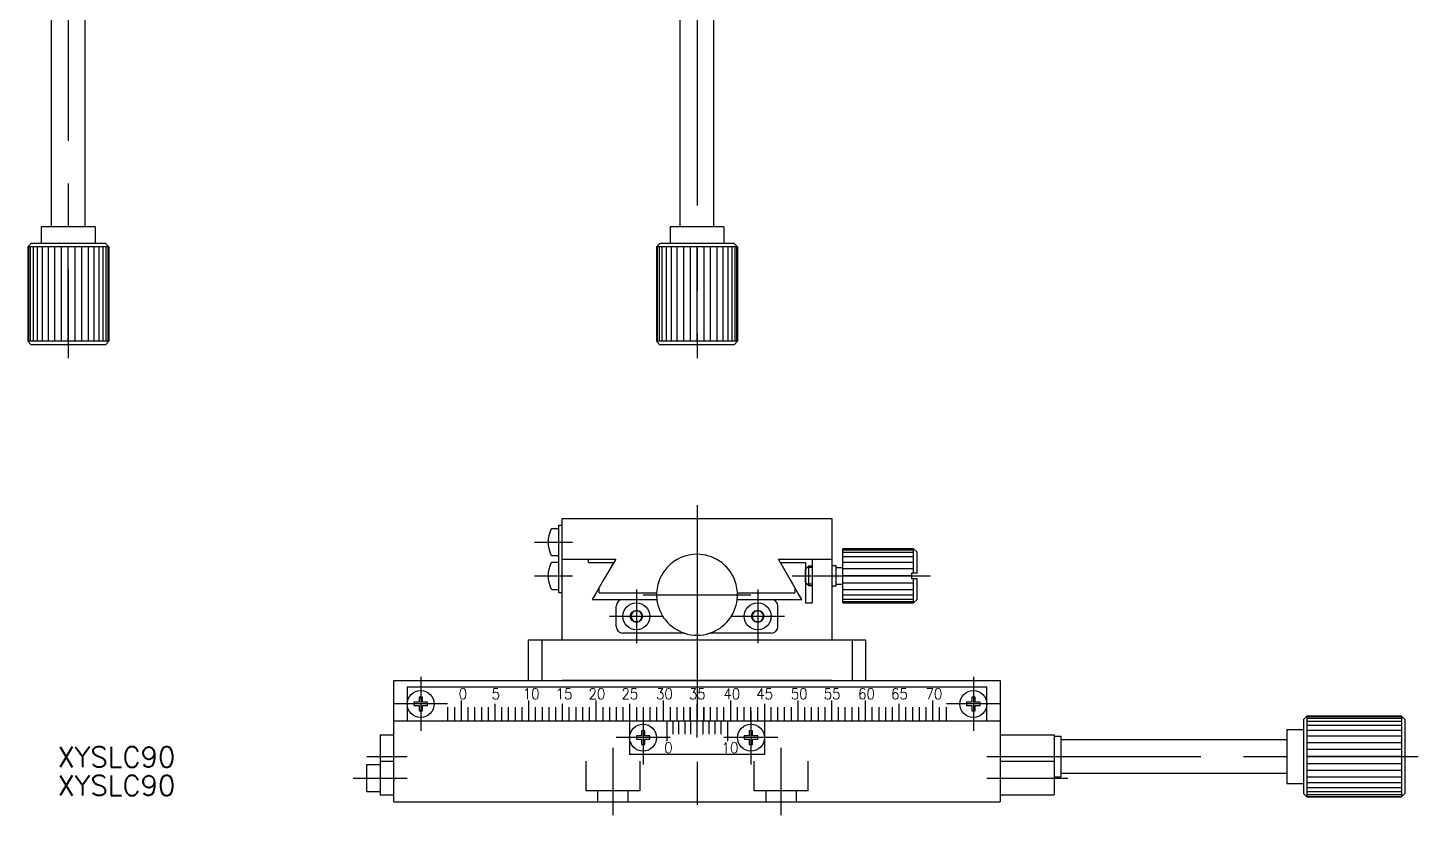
# Model space of a CAD drawing. Extents: x -126 to 356, y -175 to 124.
# Drawn here: x -99.3 to 107, y -174.8 to -58 of the extents above; entities that cross this region are included whole.
import ezdxf

# ---------------------------------------------------------------- set-up
doc = ezdxf.new("R2010")
doc.units = 0
doc.linetypes.add('CENTER', pattern=[50.8, 31.75, -6.35, 6.35, -6.35])
doc.linetypes.add('DASHED', pattern=[19.05, 12.7, -6.35])
doc.layers.get('0').update_dxf_attribs({"linetype": 'CONTINUOUS'})
doc.layers.add('CENTER', color=1, linetype='CENTER')
doc.styles.add('CONVERTER_2', font='txt.shx', dxfattribs={"width": 0.9})
doc.styles.get("Standard").update_dxf_attribs({"font": 'txt.shx', "height": 3, "bigfont": 'bigfont.shx'})

# ---------------------------------------------------------------- blocks, each defined once
blk = doc.blocks.new('*U19')
at = {"color": 7, "linetype": 'CONTINUOUS', "style": 'CONVERTER_2', "width": 0.9}
blk.add_text('45', height=1.6, dxfattribs=at).set_placement((8.8, -157.59))
blk = doc.blocks.new('*U20')
at = {"color": 7, "linetype": 'CONTINUOUS', "style": 'CONVERTER_2', "width": 0.9}
blk.add_text('0', height=1.6, dxfattribs=at).set_placement((-35.36, -157.59))
blk = doc.blocks.new('*U21')
at = {"color": 7, "linetype": 'CONTINUOUS', "style": 'CONVERTER_2', "width": 0.9}
blk.add_text('5', height=1.6, dxfattribs=at).set_placement((-30.48, -157.59))
blk = doc.blocks.new('*U22')
at = {"color": 7, "linetype": 'CONTINUOUS', "style": 'CONVERTER_2', "width": 0.9}
blk.add_text('10', height=1.6, dxfattribs=at).set_placement((-25.84, -157.59))
blk = doc.blocks.new('*U23')
at = {"color": 7, "linetype": 'CONTINUOUS', "style": 'CONVERTER_2', "width": 0.9}
blk.add_text('15', height=1.6, dxfattribs=at).set_placement((-20.96, -157.59))
blk = doc.blocks.new('*U24')
at = {"color": 7, "linetype": 'CONTINUOUS', "style": 'CONVERTER_2', "width": 0.9}
blk.add_text('0', height=1.6, dxfattribs=at).set_placement((-4.86, -165.59))
blk = doc.blocks.new('*U25')
at = {"color": 7, "linetype": 'CONTINUOUS', "style": 'CONVERTER_2', "width": 0.9}
blk.add_text('10', height=1.6, dxfattribs=at).set_placement((3.66, -165.59))
blk = doc.blocks.new('*U26')
at = {"color": 7, "linetype": 'CONTINUOUS', "style": 'CONVERTER_2', "width": 0.9}
blk.add_text('30', height=1.6, dxfattribs=at).set_placement((-6.08, -157.59))
blk = doc.blocks.new('*U27')
at = {"color": 7, "linetype": 'CONTINUOUS', "style": 'CONVERTER_2', "width": 0.9}
blk.add_text('20', height=1.6, dxfattribs=at).set_placement((-16.08, -157.59))
blk = doc.blocks.new('*U28')
at = {"color": 7, "linetype": 'CONTINUOUS', "style": 'CONVERTER_2', "width": 0.9}
blk.add_text('25', height=1.6, dxfattribs=at).set_placement((-11.2, -157.59))
blk = doc.blocks.new('*U29')
at = {"color": 7, "linetype": 'CONTINUOUS', "style": 'CONVERTER_2', "width": 0.9}
blk.add_text('35', height=1.6, dxfattribs=at).set_placement((-1.2, -157.59))
blk = doc.blocks.new('*U30')
at = {"color": 7, "linetype": 'CONTINUOUS', "style": 'CONVERTER_2', "width": 0.9}
blk.add_text('40', height=1.6, dxfattribs=at).set_placement((3.92, -157.59))
blk = doc.blocks.new('*U31')
at = {"color": 7, "linetype": 'CONTINUOUS', "style": 'CONVERTER_2', "width": 0.9}
blk.add_text('70', height=1.6, dxfattribs=at).set_placement((33.92, -157.59))
blk = doc.blocks.new('*U32')
at = {"color": 7, "linetype": 'CONTINUOUS', "style": 'CONVERTER_2', "width": 0.9}
blk.add_text('55', height=1.6, dxfattribs=at).set_placement((18.8, -157.59))
blk = doc.blocks.new('*U33')
at = {"color": 7, "linetype": 'CONTINUOUS', "style": 'CONVERTER_2', "width": 0.9}
blk.add_text('50', height=1.6, dxfattribs=at).set_placement((13.92, -157.59))
blk = doc.blocks.new('*U34')
at = {"color": 7, "linetype": 'CONTINUOUS', "style": 'CONVERTER_2', "width": 0.9}
blk.add_text('60', height=1.6, dxfattribs=at).set_placement((23.92, -157.59))
blk = doc.blocks.new('*U35')
at = {"color": 7, "linetype": 'CONTINUOUS', "style": 'CONVERTER_2', "width": 0.9}
blk.add_text('65', height=1.6, dxfattribs=at).set_placement((28.8, -157.59))
blk = doc.blocks.new('*U36')
at = {"color": 7, "linetype": 'CONTINUOUS'}
blk.add_text('XYSLC90', height=3, dxfattribs=at).set_placement((-94.9, -167.66))
blk = doc.blocks.new('*U37')
at = {"color": 7, "linetype": 'CONTINUOUS'}
blk.add_text('XYSLC90', height=3, dxfattribs=at).set_placement((-94.9, -171.89))

msp = doc.modelspace()

# ---------------------------------------------------------------- linework, layer by layer
at = {"color": 7, "linetype": 'CONTINUOUS'}
for p, q in [((-95.79, -87.5), (-95.79, -54)), ((-90.79, -87.5), (-90.79, -54)), ((-2.5, -87.5), (-2.5, -54)), ((2.5, -87.5), (2.5, -54)), ((-97.29, -87.5), (-97.29, -90)), ((-89.29, -87.5), (-97.29, -87.5)), ((-95.79, -87.5), (-97.29, -87.5)), ((-90.79, -87.5), (-95.79, -87.5)), ((-89.29, -87.5), (-90.79, -87.5)), ((-89.29, -87.5), (-89.29, -90)), ((-89.29, -87.5), (-89.29, -90)), ((-4, -87.5), (-4, -90)), ((-2.5, -87.5), (-4, -87.5)), ((4, -87.5), (-4, -87.5)), ((2.5, -87.5), (-2.5, -87.5)), ((4, -87.5), (2.5, -87.5)), ((4, -87.5), (4, -90)), ((4, -87.5), (4, -90)), ((-99.29, -90.5), (-98.79, -90)), ((-99.29, -90.5), (-99.29, -104.5)), ((-99.2, -90.5), (-99.29, -90.5)), ((-99.2, -90.5), (-99.2, -104.5)), ((-98.93, -90.5), (-99.2, -90.5)), ((-98.93, -90.5), (-98.93, -104.5)), ((-98.49, -90.5), (-98.93, -90.5)), ((-87.79, -90), (-98.79, -90)), ((-98.49, -90.5), (-98.49, -104.5)), ((-97.89, -90.5), (-98.49, -90.5)), ((-97.89, -90.5), (-97.89, -104.5)), ((-97.15, -90.5), (-97.89, -90.5)), ((-89.29, -90), (-97.29, -90)), ((-97.15, -90.5), (-97.15, -104.5)), ((-96.29, -90.5), (-97.15, -90.5)), ((-96.29, -90.5), (-96.29, -104.5)), ((-95.31, -90.5), (-96.29, -90.5)), ((-95.31, -90.5), (-95.31, -104.5)), ((-94.34, -90.5), (-95.31, -90.5)), ((-94.34, -90.5), (-94.34, -104.5)), ((-93.29, -90.5), (-94.34, -90.5)), ((-87.29, -90.5), (-93.29, -90.5)), ((-93.29, -104.5), (-93.29, -90.5)), ((-92.25, -104.5), (-92.25, -90.5)), ((-91.27, -104.5), (-91.27, -90.5)), ((-90.29, -104.5), (-90.29, -90.5)), ((-89.44, -104.5), (-89.44, -90.5)), ((-88.7, -104.5), (-88.7, -90.5)), ((-88.1, -104.5), (-88.1, -90.5)), ((-87.79, -90), (-87.29, -90.5)), ((-87.66, -104.5), (-87.66, -90.5)), ((-87.38, -104.5), (-87.38, -90.5)), ((-87.29, -104.5), (-87.29, -90.5)), ((-87.29, -90.5), (-87.29, -104.5)), ((-6, -90.5), (-5.5, -90)), ((-6, -90.5), (-6, -104.5)), ((-5.91, -90.5), (-6, -90.5)), ((-5.91, -90.5), (-5.91, -104.5)), ((-5.64, -90.5), (-5.91, -90.5)), ((-5.64, -90.5), (-5.64, -104.5)), ((-5.2, -90.5), (-5.64, -90.5)), ((5.5, -90), (-5.5, -90)), ((-5.2, -90.5), (-5.2, -104.5)), ((-4.6, -90.5), (-5.2, -90.5)), ((-4.6, -90.5), (-4.6, -104.5)), ((-3.86, -90.5), (-4.6, -90.5)), ((4, -90), (-4, -90)), ((-3.86, -90.5), (-3.86, -104.5)), ((-3, -90.5), (-3.86, -90.5)), ((-3, -90.5), (-3, -104.5)), ((-2.02, -90.5), (-3, -90.5)), ((-2.02, -90.5), (-2.02, -104.5)), ((-1.04, -90.5), (-2.02, -90.5)), ((-1.04, -90.5), (-1.04, -104.5)), ((0, -90.5), (-1.04, -90.5)), ((0, -104.5), (0, -90.5)), ((6, -90.5), (0, -90.5)), ((1.04, -104.5), (1.04, -90.5)), ((2.02, -104.5), (2.02, -90.5)), ((3, -104.5), (3, -90.5)), ((3.86, -104.5), (3.86, -90.5)), ((4.6, -104.5), (4.6, -90.5)), ((5.2, -104.5), (5.2, -90.5)), ((5.5, -90), (6, -90.5)), ((5.64, -104.5), (5.64, -90.5)), ((5.91, -104.5), (5.91, -90.5)), ((6, -90.5), (6, -104.5)), ((6, -104.5), (6, -90.5)), ((-99.2, -104.5), (-99.29, -104.5)), ((-98.79, -105), (-99.29, -104.5)), ((-98.93, -104.5), (-99.2, -104.5)), ((-98.49, -104.5), (-98.93, -104.5)), ((-95.49, -105), (-98.79, -105)), ((-97.89, -104.5), (-98.49, -104.5)), ((-97.15, -104.5), (-97.89, -104.5)), ((-96.29, -104.5), (-97.15, -104.5)), ((-95.31, -104.5), (-96.29, -104.5)), ((-95.29, -105), (-95.49, -105)), ((-94.34, -104.5), (-95.31, -104.5)), ((-91.29, -105), (-95.29, -105)), ((-93.29, -104.5), (-94.34, -104.5)), ((-87.29, -104.5), (-93.29, -104.5)), ((-87.79, -105), (-91.29, -105)), ((-87.79, -105), (-87.29, -104.5)), ((-5.5, -105), (-6, -104.5)), ((-5.91, -104.5), (-6, -104.5)), ((-5.64, -104.5), (-5.91, -104.5)), ((-5.2, -104.5), (-5.64, -104.5)), ((-2.2, -105), (-5.5, -105)), ((-4.6, -104.5), (-5.2, -104.5)), ((-3.86, -104.5), (-4.6, -104.5)), ((-3, -104.5), (-3.86, -104.5)), ((-2.02, -104.5), (-3, -104.5)), ((-2, -105), (-2.2, -105)), ((-1.04, -104.5), (-2.02, -104.5)), ((2, -105), (-2, -105)), ((0, -104.5), (-1.04, -104.5)), ((6, -104.5), (0, -104.5)), ((5.5, -105), (2, -105)), ((5.5, -105), (6, -104.5)), ((-20.5, -136.29), (-20.5, -131.79)), ((-20.5, -131.79), (-20, -131.79)), ((-20, -130.79), (20, -130.79)), ((-20, -148.79), (-20, -130.79)), ((20, -130.79), (20, -148.79)), ((-20.5, -132.29), (-21.49, -132.29)), ((-20, -136.29), (-20, -134.79)), ((32.14, -135.29), (21.64, -135.29)), ((21.64, -135.43), (21.64, -135.29)), ((21.64, -135.43), (32.14, -135.43)), ((21.64, -138.07), (21.64, -135.43)), ((32.14, -135.83), (21.64, -135.83)), ((32.14, -138.89), (32.14, -135.29)), ((32.14, -135.29), (32.64, -135.79)), ((32.64, -138.89), (32.64, -135.79)), ((-21.49, -136.29), (-20.5, -136.29)), ((-20.5, -137.29), (-21.49, -137.29)), ((-20.5, -136.79), (-20.5, -136.29)), ((-20.5, -141.79), (-20.5, -136.79)), ((-20, -136.79), (-16.74, -136.79)), ((-16.74, -136.79), (-12.07, -136.79)), ((-16.74, -136.79), (-13.14, -136.79)), ((-16.1, -137.29), (-16.1, -136.79)), ((-16.1, -137.29), (-12.5, -137.29)), ((-12.07, -136.79), (-13.86, -139.89)), ((-12.5, -137.29), (-12.5, -137.53)), ((12.5, -137.53), (12.07, -136.79)), ((12.07, -136.79), (17.1, -136.79)), ((12.5, -136.79), (16.1, -136.79)), ((12.5, -137.53), (12.5, -137.29)), ((12.5, -137.29), (16.1, -137.29)), ((14.96, -141.79), (12.5, -137.53)), ((16.1, -137.29), (16.1, -143.29)), ((16.1, -138.29), (16.6, -137.79)), ((16.6, -137.79), (17.1, -137.79)), ((16.6, -140.79), (16.6, -137.79)), ((17.1, -136.79), (20, -136.79)), ((17.1, -136.79), (17.1, -137.79)), ((17.1, -137.29), (17.1, -143.29)), ((17.1, -137.79), (17.1, -138.07)), ((17.1, -138.07), (17.1, -139.29)), ((20, -137.29), (20, -137.79)), ((20.64, -137.79), (20, -137.79)), ((20.64, -140.79), (20.64, -137.79)), ((20.64, -138.07), (21.64, -138.07)), ((32.14, -136.46), (21.64, -136.46)), ((32.14, -137.29), (21.64, -137.29)), ((21.64, -139.29), (21.64, -138.07)), ((-13.86, -139.89), (-14.5, -141)), ((14.96, -141.79), (13.86, -139.89)), ((16.1, -140.29), (16.1, -138.29)), ((16.1, -139.29), (16.1, -141.29)), ((17.1, -138.29), (17.1, -141.29)), ((32.14, -138.26), (21.64, -138.26)), ((31.84, -139.29), (21.64, -139.29)), ((21.64, -140.52), (21.64, -139.29)), ((32.64, -138.89), (31.84, -138.89)), ((31.84, -138.89), (31.84, -139.29)), ((31.84, -139.29), (31.84, -139.69)), ((31.84, -139.69), (32.64, -139.69)), ((32.14, -143.29), (32.14, -139.69)), ((32.64, -142.79), (32.64, -139.69)), ((-21.49, -141.29), (-20.5, -141.29)), ((-20, -141.79), (-20.5, -141.79)), ((-14.96, -141.79), (-15.54, -142.79)), ((-14.5, -141), (-14.96, -141.79)), ((-14.5, -141.79), (-14.5, -141)), ((-14.5, -141.79), (-6, -141.79)), ((6, -141.79), (14.5, -141.79)), ((14.5, -141), (14.5, -141.79)), ((15.25, -142.29), (14.96, -141.79)), ((15.54, -142.79), (15.25, -142.29)), ((16.6, -140.79), (16.1, -140.29)), ((17.1, -140.79), (16.6, -140.79)), ((17.1, -140.52), (17.1, -140.79)), ((20, -140.79), (20.64, -140.79)), ((20.64, -140.52), (21.64, -140.52)), ((21.64, -140.33), (32.14, -140.33)), ((21.64, -143.29), (21.64, -140.52)), ((21.64, -141.29), (32.14, -141.29)), ((21.64, -142.12), (32.14, -142.12)), ((-15.54, -142.79), (-5.96, -142.79)), ((-12, -146.79), (-12, -143.79)), ((5.96, -142.79), (15.54, -142.79)), ((12, -146.79), (12, -143.79)), ((16.1, -143.29), (17.1, -143.29)), ((21.64, -142.76), (32.14, -142.76)), ((32.14, -143.16), (21.64, -143.16)), ((21.64, -143.29), (32.14, -143.29)), ((32.64, -142.79), (32.14, -143.29)), ((-9.45, -144.51), (-9.9, -145.29)), ((-9.9, -145.29), (-9.45, -146.07)), ((-8.55, -144.51), (-9.45, -144.51)), ((-9.45, -146.07), (-8.55, -146.07)), ((-8.55, -144.51), (-8.1, -145.29)), ((-8.55, -146.07), (-8.1, -145.29)), ((8.55, -144.51), (8.1, -145.29)), ((8.1, -145.29), (8.55, -146.07)), ((9.45, -144.51), (8.55, -144.51)), ((8.55, -146.07), (9.45, -146.07)), ((9.45, -144.51), (9.9, -145.29)), ((9.45, -146.07), (9.9, -145.29)), ((-1.87, -147.79), (-11, -147.79)), ((9, -147.79), (1.87, -147.79)), ((11, -147.79), (9, -147.79)), ((-25, -154.79), (-25, -148.79)), ((-25, -148.79), (25, -148.79)), ((-23, -154.79), (-23, -148.79)), ((23, -148.79), (23, -154.79)), ((25, -148.79), (25, -154.79)), ((-45, -154.79), (45, -154.79)), ((-45, -172.79), (-45, -154.79)), ((43, -155.79), (-43, -155.79)), ((-43, -155.79), (-43, -160.79)), ((-9, -154.79), (-20, -154.79)), ((20, -154.79), (-9, -154.79)), ((43, -160.79), (43, -155.79)), ((45, -154.79), (45, -162.69)), ((-41.25, -158.04), (-42, -158.04)), ((-42, -158.04), (-42, -158.54)), ((-42, -158.54), (-41.25, -158.54)), ((-40.75, -157.29), (-41.25, -157.29)), ((-41.25, -157.29), (-41.25, -158.04)), ((-41.25, -158.54), (-41.25, -159.29)), ((-40.75, -158.04), (-40.75, -157.29)), ((-40, -158.04), (-40.75, -158.04)), ((-40.75, -159.29), (-40.75, -158.54)), ((-40.75, -158.54), (-40, -158.54)), ((-40, -158.54), (-40, -158.04)), ((-37, -158.79), (-37, -160.79)), ((-36, -158.79), (-36, -160.79)), ((-35, -157.79), (-35, -160.79)), ((-34, -158.79), (-34, -160.79)), ((-33, -158.79), (-33, -160.79)), ((-33, -158.79), (-33, -160.79)), ((-32, -158.79), (-32, -160.79)), ((-32, -158.79), (-32, -160.79)), ((-31, -158.79), (-31, -160.79)), ((-31, -158.79), (-31, -160.79)), ((-30, -158.29), (-30, -160.79)), ((-30, -158.29), (-30, -160.79)), ((-29, -158.79), (-29, -160.79)), ((-29, -158.79), (-29, -160.79)), ((-28, -158.79), (-28, -160.79)), ((-28, -158.79), (-28, -160.79)), ((-27, -158.79), (-27, -160.79)), ((-27, -158.79), (-27, -160.79)), ((-26, -158.79), (-26, -160.79)), ((-26, -158.79), (-26, -160.79)), ((-25, -157.79), (-25, -160.79)), ((-25, -157.79), (-25, -160.79)), ((-24, -158.79), (-24, -160.79)), ((-24, -158.79), (-24, -160.79)), ((-23, -158.79), (-23, -160.79)), ((-23, -158.79), (-23, -160.79)), ((-22, -158.79), (-22, -160.79)), ((-22, -158.79), (-22, -160.79)), ((-21, -158.79), (-21, -160.79)), ((-21, -158.79), (-21, -160.79)), ((-20, -158.29), (-20, -160.79)), ((-20, -158.29), (-20, -160.79)), ((-19, -158.79), (-19, -160.79)), ((-19, -158.79), (-19, -160.79)), ((-18, -158.79), (-18, -160.79)), ((-18, -158.79), (-18, -160.79)), ((-17, -158.79), (-17, -160.79)), ((-17, -158.79), (-17, -160.79)), ((-16, -158.79), (-16, -160.79)), ((-16, -158.79), (-16, -160.79)), ((-15, -157.79), (-15, -160.79)), ((-15, -157.79), (-15, -160.79)), ((-14, -158.79), (-14, -160.79)), ((-14, -158.79), (-14, -160.79)), ((-13, -158.79), (-13, -160.79)), ((-13, -158.79), (-13, -160.79)), ((-12, -158.79), (-12, -160.79)), ((-12, -158.79), (-12, -160.79)), ((-11, -158.79), (-11, -160.79)), ((-11, -158.79), (-11, -160.79)), ((-10, -158.29), (-10, -165.79)), ((-9, -158.79), (-9, -160.79)), ((-9, -158.79), (-9, -160.79)), ((-8, -158.79), (-8, -160.79)), ((-8, -158.79), (-8, -160.79)), ((-7, -158.79), (-7, -160.79)), ((-7, -158.79), (-7, -160.79)), ((-6, -158.79), (-6, -160.79)), ((-6, -158.79), (-6, -160.79)), ((-5, -157.79), (-5, -160.79)), ((-5, -157.79), (-5, -160.79)), ((-4, -158.79), (-4, -160.79)), ((-4, -158.79), (-4, -160.79)), ((-3, -158.79), (-3, -160.79)), ((-3, -158.79), (-3, -160.79)), ((-2, -158.79), (-2, -160.79)), ((-2, -158.79), (-2, -160.79)), ((-1, -158.79), (-1, -160.79)), ((-1, -160.79), (-1, -158.79)), ((0, -163.29), (0, -158.29)), ((1, -158.79), (1, -160.79)), ((1, -160.79), (1, -158.79)), ((2, -160.79), (2, -158.79)), ((2, -160.79), (2, -158.79)), ((3, -160.79), (3, -158.79)), ((3, -160.79), (3, -158.79)), ((4, -160.79), (4, -158.79)), ((4, -160.79), (4, -158.79)), ((5, -160.79), (5, -157.79)), ((5, -160.79), (5, -158.29)), ((6, -160.79), (6, -158.79)), ((6, -160.79), (6, -158.79)), ((7, -160.79), (7, -158.79)), ((7, -160.79), (7, -158.79)), ((8, -160.79), (8, -158.79)), ((8, -160.79), (8, -158.79)), ((9, -160.79), (9, -158.79)), ((9, -160.79), (9, -158.79)), ((10, -158.29), (10, -165.79)), ((11, -160.79), (11, -158.79)), ((11, -160.79), (11, -158.79)), ((12, -160.79), (12, -158.79)), ((12, -160.79), (12, -158.79)), ((13, -160.79), (13, -158.79)), ((13, -160.79), (13, -158.79)), ((14, -160.79), (14, -158.79)), ((14, -160.79), (14, -158.79)), ((15, -160.79), (15, -157.79)), ((15, -160.79), (15, -158.29)), ((16, -160.79), (16, -158.79)), ((16, -160.79), (16, -158.79)), ((17, -160.79), (17, -158.79)), ((17, -160.79), (17, -158.79)), ((18, -160.79), (18, -158.79)), ((18, -160.79), (18, -158.79)), ((19, -160.79), (19, -158.79)), ((19, -160.79), (19, -158.79)), ((20, -160.79), (20, -157.79)), ((20, -160.79), (20, -158.29)), ((21, -160.79), (21, -158.79)), ((21, -160.79), (21, -158.79)), ((22, -160.79), (22, -158.79)), ((23, -160.79), (23, -158.79)), ((24, -160.79), (24, -158.79)), ((25, -160.79), (25, -157.79)), ((26, -160.79), (26, -158.79)), ((27, -160.79), (27, -158.79)), ((28, -160.79), (28, -158.79)), ((29, -160.79), (29, -158.79)), ((30, -160.79), (30, -158.29)), ((31, -160.79), (31, -158.79)), ((32, -160.79), (32, -158.79)), ((33, -160.79), (33, -158.79)), ((34, -160.79), (34, -158.79)), ((35, -160.79), (35, -157.79)), ((36, -160.79), (36, -158.79)), ((37, -160.79), (37, -158.79)), ((40, -158.04), (40, -158.54)), ((40.75, -158.04), (40, -158.04)), ((40, -158.54), (40.75, -158.54)), ((40.75, -157.29), (40.75, -158.04)), ((41.25, -157.29), (40.75, -157.29)), ((40.75, -158.54), (40.75, -159.29)), ((41.25, -158.04), (41.25, -157.29)), ((42, -158.04), (41.25, -158.04)), ((41.25, -158.54), (42, -158.54)), ((41.25, -159.29), (41.25, -158.54)), ((42, -158.54), (42, -158.04)), ((-45, -160.79), (45, -160.79)), ((-41.25, -159.29), (-40.75, -159.29)), ((-4.5, -160.79), (-4.5, -163.79)), ((-3.6, -160.79), (-3.6, -162.79)), ((-2.7, -162.79), (-2.7, -160.79)), ((-1.8, -160.79), (-1.8, -162.79)), ((-0.9, -162.79), (-0.9, -160.79)), ((0.9, -162.79), (0.9, -160.79)), ((1.8, -162.79), (1.8, -160.79)), ((2.7, -162.79), (2.7, -160.79)), ((3.6, -162.79), (3.6, -160.79)), ((4.5, -160.79), (4.5, -163.79)), ((40.75, -159.29), (41.25, -159.29)), ((90, -160.59), (90.5, -160.09)), ((90, -160.59), (90, -171.59)), ((90.5, -160.09), (90.5, -166.09)), ((104.5, -160.09), (90.5, -160.09)), ((90.5, -160.09), (104.5, -160.09)), ((104.5, -160.18), (90.5, -160.18)), ((104.5, -160.45), (90.5, -160.45)), ((104.5, -160.9), (90.5, -160.9)), ((104.5, -160.09), (104.5, -166.09)), ((105, -160.59), (104.5, -160.09)), ((105, -160.59), (105, -164.09)), ((-47, -162.89), (-47, -169.29)), ((-47, -162.89), (-45, -162.89)), ((-47, -162.89), (-45, -162.89)), ((-45, -169.29), (-45, -162.89)), ((-7.75, -162.29), (-8.25, -162.29)), ((-8.25, -162.29), (-8.25, -163.04)), ((-7.75, -163.04), (-7.75, -162.29)), ((8.25, -162.29), (7.75, -162.29)), ((7.75, -162.29), (7.75, -163.04)), ((8.25, -163.04), (8.25, -162.29)), ((45, -162.09), (45, -172.79)), ((45, -162.89), (45, -172.79)), ((45, -162.89), (53, -162.89)), ((45, -162.89), (47, -162.89)), ((53, -162.89), (53, -166.79)), ((87.5, -162.09), (90, -162.09)), ((87.5, -162.09), (90, -162.09)), ((87.5, -162.09), (87.5, -170.09)), ((87.5, -162.09), (87.5, -163.59)), ((90, -162.09), (90, -170.09)), ((104.5, -161.5), (90.5, -161.5)), ((104.5, -162.24), (90.5, -162.24)), ((-8.25, -163.04), (-9, -163.04)), ((-9, -163.04), (-9, -163.54)), ((-9, -163.54), (-8.25, -163.54)), ((-8.25, -163.54), (-8.25, -164.29)), ((-8.25, -164.29), (-7.75, -164.29)), ((-7, -163.04), (-7.75, -163.04)), ((-7.75, -164.29), (-7.75, -163.54)), ((-7.75, -163.54), (-7, -163.54)), ((-7, -163.54), (-7, -163.04)), ((7.75, -163.04), (7, -163.04)), ((7, -163.04), (7, -163.54)), ((7, -163.54), (7.75, -163.54)), ((7.75, -163.54), (7.75, -164.29)), ((7.75, -164.29), (8.25, -164.29)), ((9, -163.04), (8.25, -163.04)), ((8.25, -164.29), (8.25, -163.54)), ((8.25, -163.54), (9, -163.54)), ((9, -163.54), (9, -163.04)), ((53, -163.09), (54, -163.09)), ((54, -163.09), (54, -169.09)), ((87.5, -163.59), (54, -163.59)), ((87.5, -163.59), (87.5, -168.59)), ((104.5, -163.09), (90.5, -163.09)), ((104.5, -164.07), (90.5, -164.07)), ((105, -164.09), (105, -168.09)), ((-47, -166.79), (-45, -166.79)), ((10, -165.79), (-10, -165.79)), ((45, -166.79), (53, -166.79)), ((53, -166.79), (53, -171.79)), ((104.5, -165.05), (90.5, -165.05)), ((104.5, -166.09), (90.5, -166.09)), ((90.5, -166.09), (90.5, -167.13)), ((104.5, -166.09), (104.5, -167.13)), ((-49, -167.29), (-47, -167.29)), ((-49, -169.29), (-49, -167.29)), ((-45, -171.79), (-45, -169.09)), ((53, -169.09), (54, -169.09)), ((87.5, -168.59), (54, -168.59)), ((87.5, -168.59), (87.5, -170.09)), ((90.5, -167.13), (104.5, -167.13)), ((90.5, -167.13), (90.5, -168.11)), ((90.5, -168.11), (104.5, -168.11)), ((90.5, -168.11), (90.5, -169.09)), ((90.5, -169.09), (104.5, -169.09)), ((90.5, -169.09), (90.5, -169.95)), ((104.5, -167.13), (104.5, -168.11)), ((104.5, -168.11), (104.5, -169.09)), ((104.5, -169.09), (104.5, -169.95)), ((105, -168.09), (105, -168.29)), ((105, -168.29), (105, -171.59)), ((-49, -171.29), (-49, -169.29)), ((-47, -169.29), (-47, -171.79)), ((-45, -169.29), (-45, -169.29)), ((-45, -170.09), (-45, -169.39)), ((-45, -169.39), (-45, -169.69)), ((87.5, -170.09), (90, -170.09)), ((90.5, -169.95), (104.5, -169.95)), ((90.5, -169.95), (90.5, -170.69)), ((90.5, -170.69), (104.5, -170.69)), ((90.5, -170.69), (90.5, -171.29)), ((104.5, -169.95), (104.5, -170.69)), ((104.5, -170.69), (104.5, -171.29)), ((-49, -171.29), (-47, -171.29)), ((-47, -171.79), (-45, -171.79)), ((-45, -172.79), (-45, -171.79)), ((-45, -172.79), (45, -172.79)), ((45, -171.79), (53, -171.79)), ((45, -171.79), (45, -172.79)), ((90.5, -172.09), (90, -171.59)), ((90.5, -171.29), (104.5, -171.29)), ((90.5, -171.29), (90.5, -171.73)), ((90.5, -171.73), (104.5, -171.73)), ((90.5, -171.73), (90.5, -172)), ((90.5, -172), (104.5, -172)), ((90.5, -172), (90.5, -172.09)), ((90.5, -172.09), (104.5, -172.09)), ((104.5, -171.29), (104.5, -171.73)), ((105, -171.59), (104.5, -172.09)), ((104.5, -171.73), (104.5, -172)), ((104.5, -172), (104.5, -172.09))]:
    msp.add_line(p, q, dxfattribs=at)
at = {"color": 3, "linetype": 'CONTINUOUS'}
for p, q in [((17.1, -138.06), (16.33, -138.06)), ((17.1, -140.52), (16.33, -140.52))]:
    msp.add_line(p, q, dxfattribs=at)
at = {"color": 3, "linetype": 'DASHED'}
for p, q in [((-16.5, -166.79), (-16.5, -171.19)), ((-8.5, -166.79), (-8.5, -171.19)), ((8.5, -171.19), (8.5, -166.79)), ((16.5, -171.19), (16.5, -166.79)), ((-8.5, -171.19), (-16.5, -171.19)), ((-14.75, -171.19), (-14.75, -172.79)), ((-10.25, -171.19), (-10.25, -172.79)), ((16.5, -171.19), (8.5, -171.19)), ((10.25, -172.79), (10.25, -171.19)), ((14.75, -172.79), (14.75, -171.19))]:
    msp.add_line(p, q, dxfattribs=at)
at = {"color": 7, "linetype": 'CONTINUOUS'}
for centre, radius in [((-9, -145.29), 2), ((-9, -145.29), 0.9), ((9, -145.29), 2), ((9, -145.29), 0.9), ((-41, -158.29), 2), ((41, -158.29), 2), ((-8, -163.29), 2), ((8, -163.29), 2)]:
    msp.add_circle(centre, radius, dxfattribs=at)
for centre, radius, start, end in [((-17.75, -134.29), 4.35, 154.3284, 205.6716), ((-21.49, -132.49), 0.2, 90, 154.3284), ((0, -142.09), 6, 90, 136.8953), ((0, -142.09), 6, 56.4427, 90), ((-17.75, -139.29), 4.35, 154.3284, 205.6716), ((-21.49, -136.09), 0.2, 205.6716, 270), ((-21.49, -137.49), 0.2, 90, 154.3284), ((0, -142.09), 6, 138.1897, 147.769), ((0, -142.09), 6, 136.8953, 138.1897), ((0, -142.09), 6, 38.0731, 56.4427), ((0, -142.09), 6, 156.4435, 180), ((0, -142.09), 6, 147.769, 156.4435), ((0, -142.09), 6, 23.5565, 38.0731), ((0, -142.09), 6, 0, 23.5565), ((-21.49, -141.09), 0.2, 205.6716, 270), ((0, -142.09), 6, 180, 181.9102), ((0, -142.09), 6, 181.9102, 186.6998), ((0, -142.09), 6, 353.3002, 0), ((-11, -143.79), 1, 90, 180), ((0, -142.09), 6, 186.6998, 251.8051), ((0, -142.09), 6, 288.1949, 353.3002), ((11, -143.79), 1, 0, 90), ((-11, -146.79), 1, 180, 270), ((0, -142.09), 6, 251.8051, 288.1949), ((11, -146.79), 1, 270, 0)]:
    msp.add_arc(centre, radius, start, end, dxfattribs=at)
at = {"layer": 'CENTER', "color": 1, "linetype": 'CENTER'}
for p, q in [((0, 49), (0, -107)), ((-93.29, -43), (-93.29, -107)), ((0, -128.79), (0, -174.79)), ((-24.1, -134.29), (-18.5, -134.29)), ((-24.1, -139.29), (-18.5, -139.29)), ((14.1, -139.29), (34.64, -139.29)), ((-9, -141.29), (-9, -149.29)), ((-8, -142.09), (8, -142.09)), ((9, -141.29), (9, -149.29)), ((-13, -145.29), (-5, -145.29)), ((5, -145.29), (13, -145.29)), ((-41, -154.29), (-41, -162.29)), ((41, -154.29), (41, -162.29)), ((-37, -158.29), (-45, -158.29)), ((45, -158.29), (37, -158.29)), ((-8, -159.29), (-8, -167.29)), ((8, -159.29), (8, -167.29)), ((-12.5, -164.79), (-12.5, -174.79)), ((-4, -163.29), (-12, -163.29)), ((12, -163.29), (4, -163.29)), ((12.5, -174.79), (12.5, -164.79)), ((-49, -166.09), (-43, -166.09)), ((43, -166.09), (107, -166.09)), ((90.5, -166.09), (104.5, -166.09)), ((-51, -169.29), (-43, -169.29)), ((43, -169.29), (55, -169.29))]:
    msp.add_line(p, q, dxfattribs=at)

# ---------------------------------------------------------------- block references
at = {"color": 7, "linetype": 'CONTINUOUS'}
for name in ['*U20', '*U21', '*U22', '*U23', '*U27', '*U28', '*U26', '*U29', '*U30', '*U19', '*U33', '*U32', '*U34', '*U35', '*U31', '*U36', '*U24', '*U25', '*U37']:
    msp.add_blockref(name, (0, 0), dxfattribs=at)

doc.saveas('drawing.dxf')
